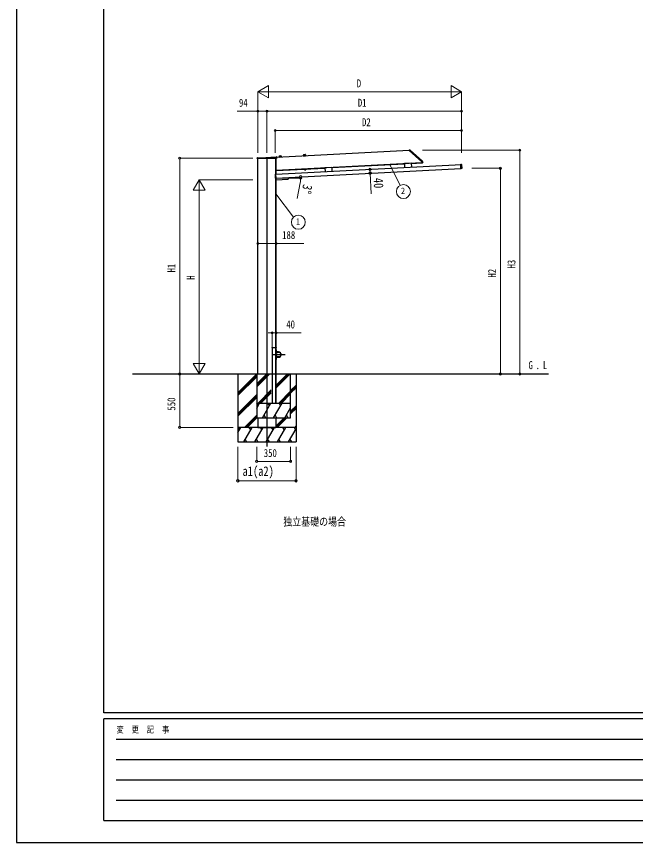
# Model space of a CAD drawing. Units: millimetres, scale not verified. Extents: x -12615 to 12615, y -8910 to 8910.
# Drawn here: x -12615 to -6234, y -8910 to -403 of the extents above; entities that cross this region are included whole.
import ezdxf
from ezdxf.enums import TextEntityAlignment as Align

# ---------------------------------------------------------------- set-up
doc = ezdxf.new("R2010")
doc.units = ezdxf.units.MM
doc.header["$LTSCALE"] = 40
for name, color, linetype in [('0-2_USER1', 3, 'Continuous'), ('0-3_YKK_12', 2, 'Continuous'), ('0-4_YKK_13', 4, 'Continuous'), ('0-5_YKK_A1', 4, 'Continuous'), ('0-7_YKK_ZWAK', 7, 'Continuous')]:
    doc.layers.add(name, color=color, linetype=linetype)
doc.layers.add('0-6_YKK_D', color=6, linetype='Continuous', lineweight=18)
doc.styles.add('ＭＳ ゴシック', font='')
doc.styles.get('ＭＳ ゴシック').set_extended_font_data('MS Gothic')

msp = doc.modelspace()

# ---------------------------------------------------------------- linework, layer by layer
at = {"layer": '0-3_YKK_12'}
msp.add_line((-10033.22, -1859.1), (-10033.22, -4831.01), dxfattribs=at)
at = {"layer": '0-4_YKK_13'}
for p, q in [((-9979.72, -3814.6), (-9979.62, -3813.04)), ((-9938.72, -3814.6), (-9979.72, -3814.6)), ((-9978.62, -3812.1), (-9939.81, -3812.1)), ((-9938.81, -3813.04), (-9938.72, -3814.6)), ((-9981.52, -3884.6), (-9846.92, -3884.6)), ((-9939.22, -3834.6), (-9937.22, -3834.6)), ((-9939.22, -3834.6), (-9939.22, -3857.3)), ((-9939.22, -3934.6), (-9939.22, -3911.9)), ((-9937.22, -3857.3), (-9937.22, -3834.6)), ((-9914.22, -3857.3), (-9937.22, -3857.3)), ((-9937.22, -3859.3), (-9914.22, -3859.3)), ((-9937.22, -3909.9), (-9914.22, -3909.9)), ((-9937.22, -3911.9), (-9937.22, -3934.6)), ((-9914.22, -3911.9), (-9937.22, -3911.9)), ((-9939.22, -3934.6), (-9937.22, -3934.6))]:
    msp.add_line(p, q, dxfattribs=at)
msp.add_circle((-9914.22, -3884.6), 25, dxfattribs=at)
for centre, radius, start, end in [((-9978.62, -3813.1), 1, 90, 176.5), ((-9939.81, -3813.1), 1, 3.5, 90), ((-9937.22, -3857.3), 2, 180, 270), ((-9937.22, -3911.9), 2, 90, 180), ((-9914.22, -3884.6), 27.3, 270, 90), ((-9914.22, -3884.6), 25.3, 270, 90)]:
    msp.add_arc(centre, radius, start, end, dxfattribs=at)
at = {"layer": '0-5_YKK_A1'}
for p, q in [((-9935.94, -1852.05), (-8568.16, -1780.37)), ((-8568.35, -1776.88), (-8560.75, -1776.95)), ((-8568.32, -1777.35), (-8568.35, -1776.88)), ((-8568.32, -1777.35), (-8568.03, -1782.97)), ((-8567.86, -1783.32), (-8438.38, -1899.91)), ((-8558.11, -1777.98), (-8430.25, -1893.1)), ((-10132.78, -1866.43), (-10132.71, -1858.58)), ((-10132.28, -1866.43), (-10132.78, -1866.43)), ((-9934.8, -1866.43), (-10132.28, -1866.43)), ((-10131.71, -1857.59), (-9936.2, -1857.59)), ((-10127.22, -4084.6), (-10127.22, -1866.43)), ((-10099.47, -1857.52), (-9937.23, -1849.01)), ((-9940.52, -2026.53), (-9940.52, -1866.43)), ((-9939.22, -2026.46), (-9939.22, -1866.43)), ((-9936.18, -1849.9), (-9935.21, -1858.47)), ((-9935.21, -1858.47), (-9935.2, -1858.5)), ((-9935.2, -1858.5), (-9934.3, -1866.43)), ((-9934.3, -1866.43), (-9934.8, -1866.43)), ((-9908.2, -1850.2), (-9908.26, -1848.89)), ((-9908.18, -1848.67), (-9908.2, -1850.2)), ((-9908.2, -1850.2), (-9884.23, -1848.94)), ((-9908.2, -1850.2), (-9884.23, -1848.94)), ((-9908.18, -1850.6), (-9908.2, -1850.2)), ((-9908.18, -1850.6), (-9884.21, -1849.34)), ((-9907.71, -1848.17), (-9884.93, -1846.98)), ((-9907.12, -1841.45), (-9907.18, -1848.14)), ((-9904.28, -1838.48), (-9889.35, -1837.7)), ((-9886.21, -1840.35), (-9885.45, -1847)), ((-9884.4, -1847.42), (-9884.23, -1848.94)), ((-9884.23, -1848.94), (-9884.3, -1847.54)), ((-9884.21, -1849.34), (-9884.23, -1848.94)), ((-9658.54, -1837.12), (-9658.61, -1835.81)), ((-9658.53, -1835.58), (-9658.54, -1837.12)), ((-9658.54, -1837.12), (-9634.57, -1835.86)), ((-9658.54, -1837.12), (-9634.57, -1835.86)), ((-9658.52, -1837.51), (-9658.54, -1837.12)), ((-9658.52, -1837.51), (-9634.55, -1836.26)), ((-9658.05, -1835.09), (-9635.27, -1833.89)), ((-9657.47, -1828.36), (-9657.53, -1835.06)), ((-9654.62, -1825.39), (-9639.69, -1824.61)), ((-9636.55, -1827.27), (-9635.79, -1833.92)), ((-9634.75, -1834.34), (-9634.57, -1835.86)), ((-9634.57, -1835.86), (-9634.65, -1834.45)), ((-9634.55, -1836.26), (-9634.57, -1835.86)), ((-9941.56, -2026.59), (-8029.28, -1926.37)), ((-9939.22, -1984.41), (-8437.92, -1905.73)), ((-9365.48, -1959.35), (-8615.92, -1920.06)), ((-8545.15, -1913.85), (-8616.05, -1917.57)), ((-8616.05, -1917.57), (-8613.98, -1957.01)), ((-8545.15, -1913.85), (-8543.08, -1953.3)), ((-8545.02, -1916.35), (-8437.66, -1910.72)), ((-8438.21, -1900.26), (-8438.13, -1901.86)), ((-8438.08, -1902.8), (-8438.13, -1901.86)), ((-8438.08, -1902.8), (-8430.44, -1902.87)), ((-8438.05, -1903.3), (-8438.08, -1902.8)), ((-8438.05, -1903.3), (-8437.66, -1910.72)), ((-8437.66, -1910.72), (-8430.05, -1910.32)), ((-8430.44, -1902.87), (-8429.03, -1902.88)), ((-8428.93, -1895.86), (-8428.61, -1901.95)), ((-8428.61, -1901.95), (-8428.54, -1903.35)), ((-8041.13, -1926.99), (-8035.97, -1926.72)), ((-8034.84, -1925.28), (-8036.04, -1925.35)), ((-8036.02, -1925.69), (-8036.04, -1925.35)), ((-8036.04, -1925.35), (-8036.04, -1925.35)), ((-8036, -1926.19), (-8036.02, -1925.69)), ((-8033.85, -1967.22), (-8036, -1926.19)), ((-8034.84, -1925.28), (-8034.84, -1925.28)), ((-8034.25, -1925.14), (-8028.36, -1924.83)), ((-8027.83, -1925.3), (-8025.63, -1967.25)), ((-9949.8, -2026.03), (-9947.6, -2067.97)), ((-9943.43, -2025.2), (-9949.33, -2025.51)), ((-9942.83, -2025.28), (-9941.63, -2025.21)), ((-9942.83, -2025.28), (-9942.83, -2025.28)), ((-9941.61, -2025.56), (-9941.63, -2025.21)), ((-9941.63, -2025.21), (-9941.63, -2025.21)), ((-9941.59, -2026.06), (-9941.61, -2025.56)), ((-9939.44, -2067.09), (-9941.59, -2026.06)), ((-9939.47, -2066.53), (-8033.88, -1966.66)), ((-9938.96, -1989.4), (-9939.22, -1984.45)), ((-9938.96, -1989.4), (-9436.39, -1963.06)), ((-9631.7, -1976.5), (-9646.69, -1977.29)), ((-9646.69, -1977.29), (-9646.44, -1982.2)), ((-9645.4, -1982.73), (-9646.44, -1982.2)), ((-9646.24, -1977.26), (-9646.32, -1975.67)), ((-9632.42, -1982.05), (-9645.4, -1982.73)), ((-9642.94, -1977.09), (-9642.69, -1982)), ((-9635.45, -1976.7), (-9635.19, -1981.61)), ((-9632.42, -1982.05), (-9631.44, -1981.41)), ((-9632.24, -1974.93), (-9632.16, -1976.53)), ((-9631.7, -1976.5), (-9631.44, -1981.41)), ((-9365.61, -1956.85), (-9436.52, -1960.56)), ((-9436.52, -1960.56), (-9434.45, -2000.01)), ((-9365.61, -1956.85), (-9363.55, -1996.29)), ((-8033.82, -1967.72), (-8033.85, -1967.22)), ((-8033.82, -1967.72), (-8033.8, -1968.06)), ((-8033.8, -1968.07), (-8032.6, -1968)), ((-8033.8, -1968.07), (-8033.8, -1968.06)), ((-8032.6, -1968), (-8032.6, -1968)), ((-8026.11, -1967.77), (-8032, -1968.08)), ((-9947.08, -2068.45), (-9941.18, -2068.14)), ((-9941.08, -2068.11), (-9940.19, -2085.1)), ((-9939.39, -2067.93), (-9940.59, -2068)), ((-9940.59, -2068), (-9940.59, -2068)), ((-9940.52, -4384.77), (-9940.52, -2067.99)), ((-9940.52, -2084.6), (-9940.22, -2084.6)), ((-9939.41, -2067.58), (-9939.44, -2067.09)), ((-9939.41, -2067.58), (-9939.39, -2067.93)), ((-9939.39, -2067.93), (-9939.39, -2067.93)), ((-9939.22, -4199.25), (-9939.22, -2086.04)), ((-9939.14, -2086.04), (-9814.81, -2079.53)), ((-9814.83, -2060), (-9813.86, -2078.48)), ((-9979.22, -3814.6), (-9979.22, -4384.6)), ((-9939.22, -3814.6), (-9979.22, -3814.6)), ((-9939.22, -4384.6), (-9939.22, -3834.6)), ((-11417.61, -4084.6), (-7130.8, -4084.6)), ((-10332.97, -4084.6), (-10332.97, -4784.6)), ((-10332.97, -4278.77), (-10138.79, -4084.6)), ((-10332.97, -4094.93), (-10322.63, -4084.6)), ((-10332.97, -4292.92), (-10139.22, -4099.17)), ((-10332.97, -4307.06), (-10139.22, -4113.31)), ((-10139.22, -4084.77), (-10139.22, -4534.77)), ((-10139.22, -4187.12), (-10036.87, -4084.77)), ((-10139.22, -4201.26), (-10022.72, -4084.77)), ((-10139.22, -4215.4), (-10008.58, -4084.77)), ((-9939.22, -4227.53), (-9796.45, -4084.77)), ((-9939.22, -4213.39), (-9810.59, -4084.77)), ((-9939.22, -4199.25), (-9824.73, -4084.77)), ((-9789.22, -4534.77), (-9789.22, -4084.77)), ((-9732.97, -4084.6), (-9732.97, -4784.6)), ((-10124.74, -4384.77), (-9989.22, -4249.25)), ((-9789.22, -4255.52), (-9732.97, -4199.27)), ((-9789.22, -4269.67), (-9732.97, -4213.42)), ((-9789.22, -4283.81), (-9732.97, -4227.56)), ((-10332.97, -4490.9), (-10139.22, -4297.16)), ((-10332.97, -4505.05), (-10139.22, -4311.3)), ((-10332.97, -4519.19), (-10139.22, -4325.44)), ((-10110.6, -4384.77), (-9989.22, -4263.39)), ((-10096.45, -4384.77), (-9989.22, -4277.53)), ((-9912.6, -4384.77), (-9789.22, -4261.38)), ((-9898.46, -4384.77), (-9789.22, -4275.52)), ((-9884.32, -4384.77), (-9789.22, -4289.67)), ((-10139.22, -4437.89), (-10108.55, -4384.77)), ((-10139.22, -4384.77), (-9789.22, -4384.77)), ((-10123.55, -4410.75), (-10138.55, -4384.77)), ((-10079.68, -4534.77), (-9993.08, -4384.77)), ((-10008.08, -4410.75), (-10023.08, -4384.77)), ((-9964.21, -4534.77), (-9877.61, -4384.77)), ((-9892.61, -4410.75), (-9907.61, -4384.77)), ((-9789.22, -4467.66), (-9732.97, -4411.41)), ((-10064.68, -4508.79), (-10049.68, -4534.77)), ((-9949.21, -4508.79), (-9934.21, -4534.77)), ((-9848.74, -4534.77), (-9789.22, -4431.67)), ((-9833.74, -4508.79), (-9818.74, -4534.77)), ((-9789.22, -4481.8), (-9732.97, -4425.55)), ((-9789.22, -4495.94), (-9732.97, -4439.69)), ((-10264.52, -4634.6), (-10139.22, -4509.29)), ((-10250.38, -4634.6), (-10139.22, -4523.43)), ((-10236.24, -4634.6), (-10136.41, -4534.77)), ((-10139.22, -4534.77), (-9789.22, -4534.77)), ((-10127.22, -4534.77), (-10127.22, -4634.6)), ((-9940.52, -4534.77), (-9940.52, -4634.6)), ((-9939.22, -4617.65), (-9856.33, -4534.77)), ((-9939.22, -4631.8), (-9842.19, -4534.77)), ((-9927.87, -4634.6), (-9828.05, -4534.77)), ((-9732.97, -4634.6), (-10332.97, -4634.6)), ((-10332.97, -4688.89), (-10301.62, -4634.6)), ((-10316.62, -4660.58), (-10331.62, -4634.59)), ((-10272.75, -4784.59), (-10186.15, -4634.6)), ((-10201.15, -4660.58), (-10216.15, -4634.6)), ((-10157.28, -4784.6), (-10070.68, -4634.6)), ((-10127.22, -4634.6), (-9940.52, -4634.6)), ((-10085.68, -4660.58), (-10100.68, -4634.6)), ((-10041.81, -4784.6), (-9955.21, -4634.6)), ((-9970.21, -4660.58), (-9985.21, -4634.59)), ((-9926.34, -4784.6), (-9839.74, -4634.6)), ((-9854.74, -4660.58), (-9869.74, -4634.6)), ((-9810.87, -4784.6), (-9732.97, -4649.66)), ((-9754.27, -4634.6), (-9739.27, -4660.58)), ((-9744.02, -4634.6), (-9732.97, -4623.54)), ((-10257.75, -4758.62), (-10242.75, -4784.59)), ((-10142.28, -4758.61), (-10127.28, -4784.6)), ((-10026.81, -4758.62), (-10011.81, -4784.6)), ((-9911.34, -4758.62), (-9896.34, -4784.6)), ((-9795.87, -4758.62), (-9780.87, -4784.6)), ((-10332.97, -4784.6), (-9732.97, -4784.6))]:
    msp.add_line(p, q, dxfattribs=at)
msp.add_lwpolyline([(-8428.54, -1903.35), (-8428.18, -1910.22), (-8430.05, -1910.32)], dxfattribs=at)
msp.add_lwpolyline([(-9647.85, -1974.14), (-9630.88, -1973.25), (-9630.79, -1974.85), (-9647.77, -1975.74)], close=True, dxfattribs=at)
for centre, radius, start, end in [((-8567.53, -1782.95), 0.5, 183, 228), ((-8560.78, -1780.95), 4, 48, 89.5), ((-10131.71, -1858.59), 1, 90, 176.5048), ((-10131.71, -1858.59), 1, 176.5048, 179.5), ((-10102.08, -1807.59), 50, 270, 273.00032), ((-9937.18, -1850.01), 1, 6.5, 93.00032), ((-9936.2, -1858.59), 1, 6.5, 90), ((-9907.68, -1848.67), 0.5, 93, 179.5), ((-9904.12, -1841.47), 3, 93, 179.5), ((-9889.19, -1840.69), 3, 6.5, 93), ((-9884.9, -1847.48), 0.5, 6.5, 93), ((-9658.03, -1835.59), 0.5, 93, 179.5), ((-9654.47, -1828.39), 3, 93, 179.5), ((-9639.53, -1827.61), 3, 6.5, 93), ((-9635.24, -1834.39), 0.5, 6.5, 93), ((-8438.71, -1900.28), 0.5, 3, 48), ((-8432.92, -1896.07), 4, 3, 48), ((-8429.03, -1903.38), 0.5, 3, 89.5), ((-8034.8, -1922.41), 2.86, 272.73957, 279.49104), ((-9943.17, -2022.43), 2.86, 266.50896, 273.26043), ((-9644.7, -1979.36), 3.32, 238.61575, 307.38425), ((-9639.56, -1969.98), 12.42, 255.41205, 290.58795), ((-9633.46, -1978.77), 3.32, 238.61575, 307.38425), ((-8032.29, -1972.27), 4.28, 87.31821, 94.21342), ((-9940.46, -2072.27), 4.28, 91.78658, 98.68179), ((-9939.19, -2085.04), 1, 183, 273), ((-9814.86, -2078.53), 1, 273, 3)]:
    msp.add_arc(centre, radius, start, end, dxfattribs=at)
for centre, major_axis, ratio, start_param, end_param in [((-8034.84, -1925.25), (0.599, 0.031), 0.061163, 4.712389, 5.0226887), ((-8034.23, -1925.44), (0.016, -0.3), 0.998135, 3.1415927, 3.9550709), ((-8028.33, -1925.33), (0.336, 0.373), 0.99628, 5.4996506, 7.06672), ((-9949.3, -2026.01), (-0.373, 0.336), 0.99628, 5.4996506, 7.06672), ((-9943.42, -2025.5), (0.016, -0.3), 0.998135, 2.3281144, 3.1415927), ((-9942.83, -2025.24), (-0.599, -0.031), 0.061163, 1.2604966, 1.5707963), ((-8032.01, -1967.78), (0.016, -0.3), 0.998135, 5.4698366, 6.2831853), ((-8026.13, -1967.27), (0.373, -0.336), 0.99628, 5.4996506, 7.06672), ((-9947.1, -2067.95), (-0.336, -0.373), 0.99628, 5.4996506, 7.06672), ((-9941.2, -2067.84), (0.016, -0.3), 0.998135, 0, 0.8133487)]:
    msp.add_ellipse(centre, major_axis=major_axis, ratio=ratio, start_param=start_param, end_param=end_param, dxfattribs=at)
at = {"layer": '0-6_YKK_D', "color": 1}
for p, q in [((-10127.22, -1176.95), (-10018.96, -1114.45)), ((-10127.22, -1807.59), (-10127.22, -1175.95)), ((-10127.22, -1176.95), (-10018.96, -1239.45)), ((-10127.22, -1176.95), (-9910.71, -1176.95)), ((-10018.96, -1239.45), (-10018.96, -1114.45)), ((-10002.22, -1176.95), (-8152.22, -1176.95)), ((-8027.22, -1176.95), (-8243.72, -1176.95)), ((-8027.22, -1176.95), (-8135.47, -1114.45)), ((-8135.47, -1114.45), (-8135.47, -1239.45)), ((-8027.22, -1176.95), (-8135.47, -1239.45)), ((-8027.22, -1807.59), (-8027.22, -1175.95)), ((-10732.97, -2084.6), (-10795.47, -2192.85)), ((-10177.22, -2084.6), (-10733.97, -2084.6)), ((-10732.97, -2084.6), (-10670.47, -2192.85)), ((-10732.97, -2084.6), (-10732.97, -2301.1)), ((-10795.47, -2192.85), (-10670.47, -2192.85)), ((-10732.97, -2209.6), (-10732.97, -3959.6)), ((-10732.97, -4084.6), (-10732.97, -3868.09)), ((-10732.97, -4084.6), (-10795.47, -3976.34)), ((-10670.47, -3976.34), (-10795.47, -3976.34)), ((-10732.97, -4084.6), (-10670.47, -3976.34)), ((-10177.22, -4084.6), (-10733.97, -4084.6))]:
    msp.add_line(p, q, dxfattribs=at)
at = {"layer": '0-6_YKK_D'}
for p, q in [((-10127.22, -1807.59), (-10127.22, -1375.95)), ((-10033.22, -1807.59), (-10033.22, -1375.95)), ((-10033.22, -1807.59), (-10033.22, -1375.95)), ((-10033.22, -1376.95), (-8027.22, -1376.95)), ((-8027.22, -1807.59), (-8027.22, -1375.95)), ((-9948.22, -1807.59), (-9948.22, -1575.95)), ((-9948.22, -1576.95), (-8027.22, -1576.95)), ((-8027.22, -1807.59), (-8027.22, -1575.95)), ((-8430.63, -1779.95), (-7426.22, -1779.95)), ((-7427.22, -1779.95), (-7427.22, -4084.6)), ((-10177.22, -1861.6), (-10933.97, -1861.6)), ((-10932.97, -4084.6), (-10932.97, -1861.6)), ((-8769.2, -1923.09), (-8659.31, -2141.38)), ((-8985.67, -2016.55), (-8968.91, -2015.67)), ((-8984.42, -1976.43), (-8971.01, -1975.72)), ((-7920.9, -1966.34), (-7626.22, -1966.34)), ((-7627.22, -4084.6), (-7627.22, -1966.34)), ((-9922.37, -2066.62), (-9684.81, -2066.62)), ((-9690.9, -2117.37), (-9723.17, -2276.53)), ((-9940.52, -2227.97), (-9760.72, -2470.61)), ((-10127.22, -2861.92), (-10127.22, -2738.6)), ((-9939.22, -2861.92), (-9939.22, -2738.6)), ((-9979.22, -3659.77), (-10021.72, -3659.77)), ((-9979.22, -3813.6), (-9979.22, -3658.77)), ((-9979.22, -3659.77), (-9939.22, -3659.77)), ((-9939.22, -3813.6), (-9939.22, -3658.77)), ((-9939.22, -3659.77), (-9682.22, -3659.77)), ((-10382.97, -4084.6), (-10933.97, -4084.6)), ((-10177.22, -4084.6), (-10933.97, -4084.6)), ((-10932.97, -4084.6), (-10932.97, -4634.6)), ((-7131.8, -4084.6), (-7628.22, -4084.6)), ((-7130.8, -4084.6), (-7428.22, -4084.6)), ((-10382.97, -4634.6), (-10933.97, -4634.6)), ((-10333.22, -4834.6), (-10333.22, -5185.6)), ((-10139.22, -4834.6), (-10139.22, -4985.6)), ((-9789.22, -4834.6), (-9789.22, -4985.6)), ((-9732.97, -4834.6), (-9732.97, -5185.6)), ((-10139.22, -4984.6), (-9789.22, -4984.6)), ((-10333.22, -5184.6), (-9732.97, -5184.6))]:
    msp.add_line(p, q, dxfattribs=at)
for points in [[(-10033.22, -1376.95), (-10127.22, -1376.95), (-10341.72, -1376.95)], [(-8972, -1975.77), (-8969.91, -2015.72), (-8958.74, -2228.83)], [(-10127.22, -2739.6), (-9939.22, -2739.6), (-9652.72, -2739.6)]]:
    msp.add_lwpolyline(points, dxfattribs=at)
for centre, radius in [((-10127.22, -1376.95), 10.62), ((-10033.22, -1376.95), 10.62), ((-10033.22, -1376.95), 10.62), ((-8027.22, -1376.95), 10.62), ((-9948.22, -1576.95), 10.62), ((-8027.22, -1576.95), 10.62), ((-7427.22, -1779.95), 10.62), ((-10932.97, -1861.6), 10.62), ((-7627.22, -1966.34), 10.62), ((-9686.16, -2053.26), 12.75), ((-8972, -1975.77), 12.75), ((-8969.91, -2015.72), 12.75), ((-9685.81, -2066.62), 12.75), ((-8626.94, -2205.69), 72), ((-9710, -2521.71), 72), ((-10127.22, -2739.6), 10.62), ((-9939.22, -2739.6), 10.62), ((-9979.22, -3659.77), 10.62), ((-9939.22, -3659.77), 10.62), ((-10932.97, -4084.6), 10.62), ((-10932.97, -4084.6), 10.62), ((-7627.22, -4084.6), 10.62), ((-7427.22, -4084.6), 10.62), ((-10932.97, -4634.6), 10.62), ((-10139.22, -4984.6), 10.62), ((-9789.22, -4984.6), 10.62), ((-10333.22, -5184.6), 12.75), ((-9732.97, -5184.6), 12.75)]:
    msp.add_circle(centre, radius, dxfattribs=at)
for start, end in [(348.53992, 0), (0, 3)]:
    msp.add_arc((-9941.22, -2066.62), 255.41, start, end, dxfattribs=at)
at = {"layer": '0-7_YKK_ZWAK'}
for p, q in [((-11714.94, -7575), (-11714.94, 8325)), ((11685.06, -7575), (-11714.94, -7575)), ((-3914.94, -7635), (-11714.94, -7635)), ((-11714.94, -8685), (-11714.94, -7635)), ((-11587.44, -7845), (-4064.94, -7845)), ((-11587.44, -8055), (-4064.94, -8055)), ((-11587.44, -8265), (-4064.94, -8265)), ((-11587.44, -8475), (-4064.94, -8475)), ((-11714.94, -8685), (-3914.94, -8685))]:
    msp.add_line(p, q, dxfattribs=at)
msp.add_lwpolyline([(-12615, -8910), (12615, -8910), (12615, 8910), (-12615, 8910)], close=True, dxfattribs=at)

# ---------------------------------------------------------------- texts
at = {"layer": '0-2_USER1', "style": 'ＭＳ ゴシック', "width": 0.8}
for s, p in [('G', (-7336.92, -4059.28)), ('L', (-7189.16, -4059.28)), ('.', (-7264.92, -4059.28)), ('独立基礎の場合', (-9864.95, -5672.1))]:
    msp.add_text(s, height=82.48, dxfattribs=at).set_placement(p, align=Align.BOTTOM_LEFT)
at = {"layer": '0-6_YKK_D', "color": 1, "style": 'ＭＳ ゴシック', "width": 0.8}
msp.add_text('D', height=82.48, dxfattribs=at).set_placement((-9107.22, -1156.95), align=Align.BOTTOM_LEFT)
at = {"layer": '0-6_YKK_D', "style": 'ＭＳ ゴシック', "width": 0.8}
for s, height, p in [('94', 82.48, (-10321.72, -1356.95)), ('D1', 82.48, (-9096.22, -1356.95)), ('D2', 82.48, (-9053.72, -1556.95)), ('2', 65.98, (-8650.94, -2250.69)), ('1', 65.98, (-9734, -2566.71)), ('188', 82.48, (-9876.72, -2719.6)), ('40', 82.48, (-9834.22, -3639.77)), ('350', 82.48, (-10066.22, -4964.6)), ('a1(a2)', 98.97, (-10285.09, -5164.6))]:
    msp.add_text(s, height=height, dxfattribs=at).set_placement(p, align=Align.BOTTOM_LEFT)
for s, height, rotation, p in [('40', 98.97, 273, (-8965.14, -2068.54)), ('3°', 98.97, 258.54, (-9689.34, -2119.73)), ('H1', 82.48, 90, (-10952.97, -3039.1)), ('H3', 82.48, 90, (-7447.22, -2998.27)), ('H2', 82.48, 90, (-7647.22, -3091.47)), ('550', 82.48, 90, (-10952.97, -4461.6))]:
    msp.add_text(s, height=height, rotation=rotation, dxfattribs=at).set_placement(p, align=Align.BOTTOM_LEFT)
at = {"layer": '0-6_YKK_D', "color": 1, "style": 'ＭＳ ゴシック', "width": 0.8}
msp.add_text('H', height=82.48, rotation=90, dxfattribs=at).set_placement((-10752.97, -3114.6), align=Align.BOTTOM_LEFT)
at = {"layer": '0-7_YKK_ZWAK', "style": 'ＭＳ ゴシック', "width": 0.8}
msp.add_text('変  更  記  事', height=65.98, dxfattribs=at).set_placement((-11583.93, -7800), align=Align.BOTTOM_LEFT)

doc.saveas('drawing.dxf')
